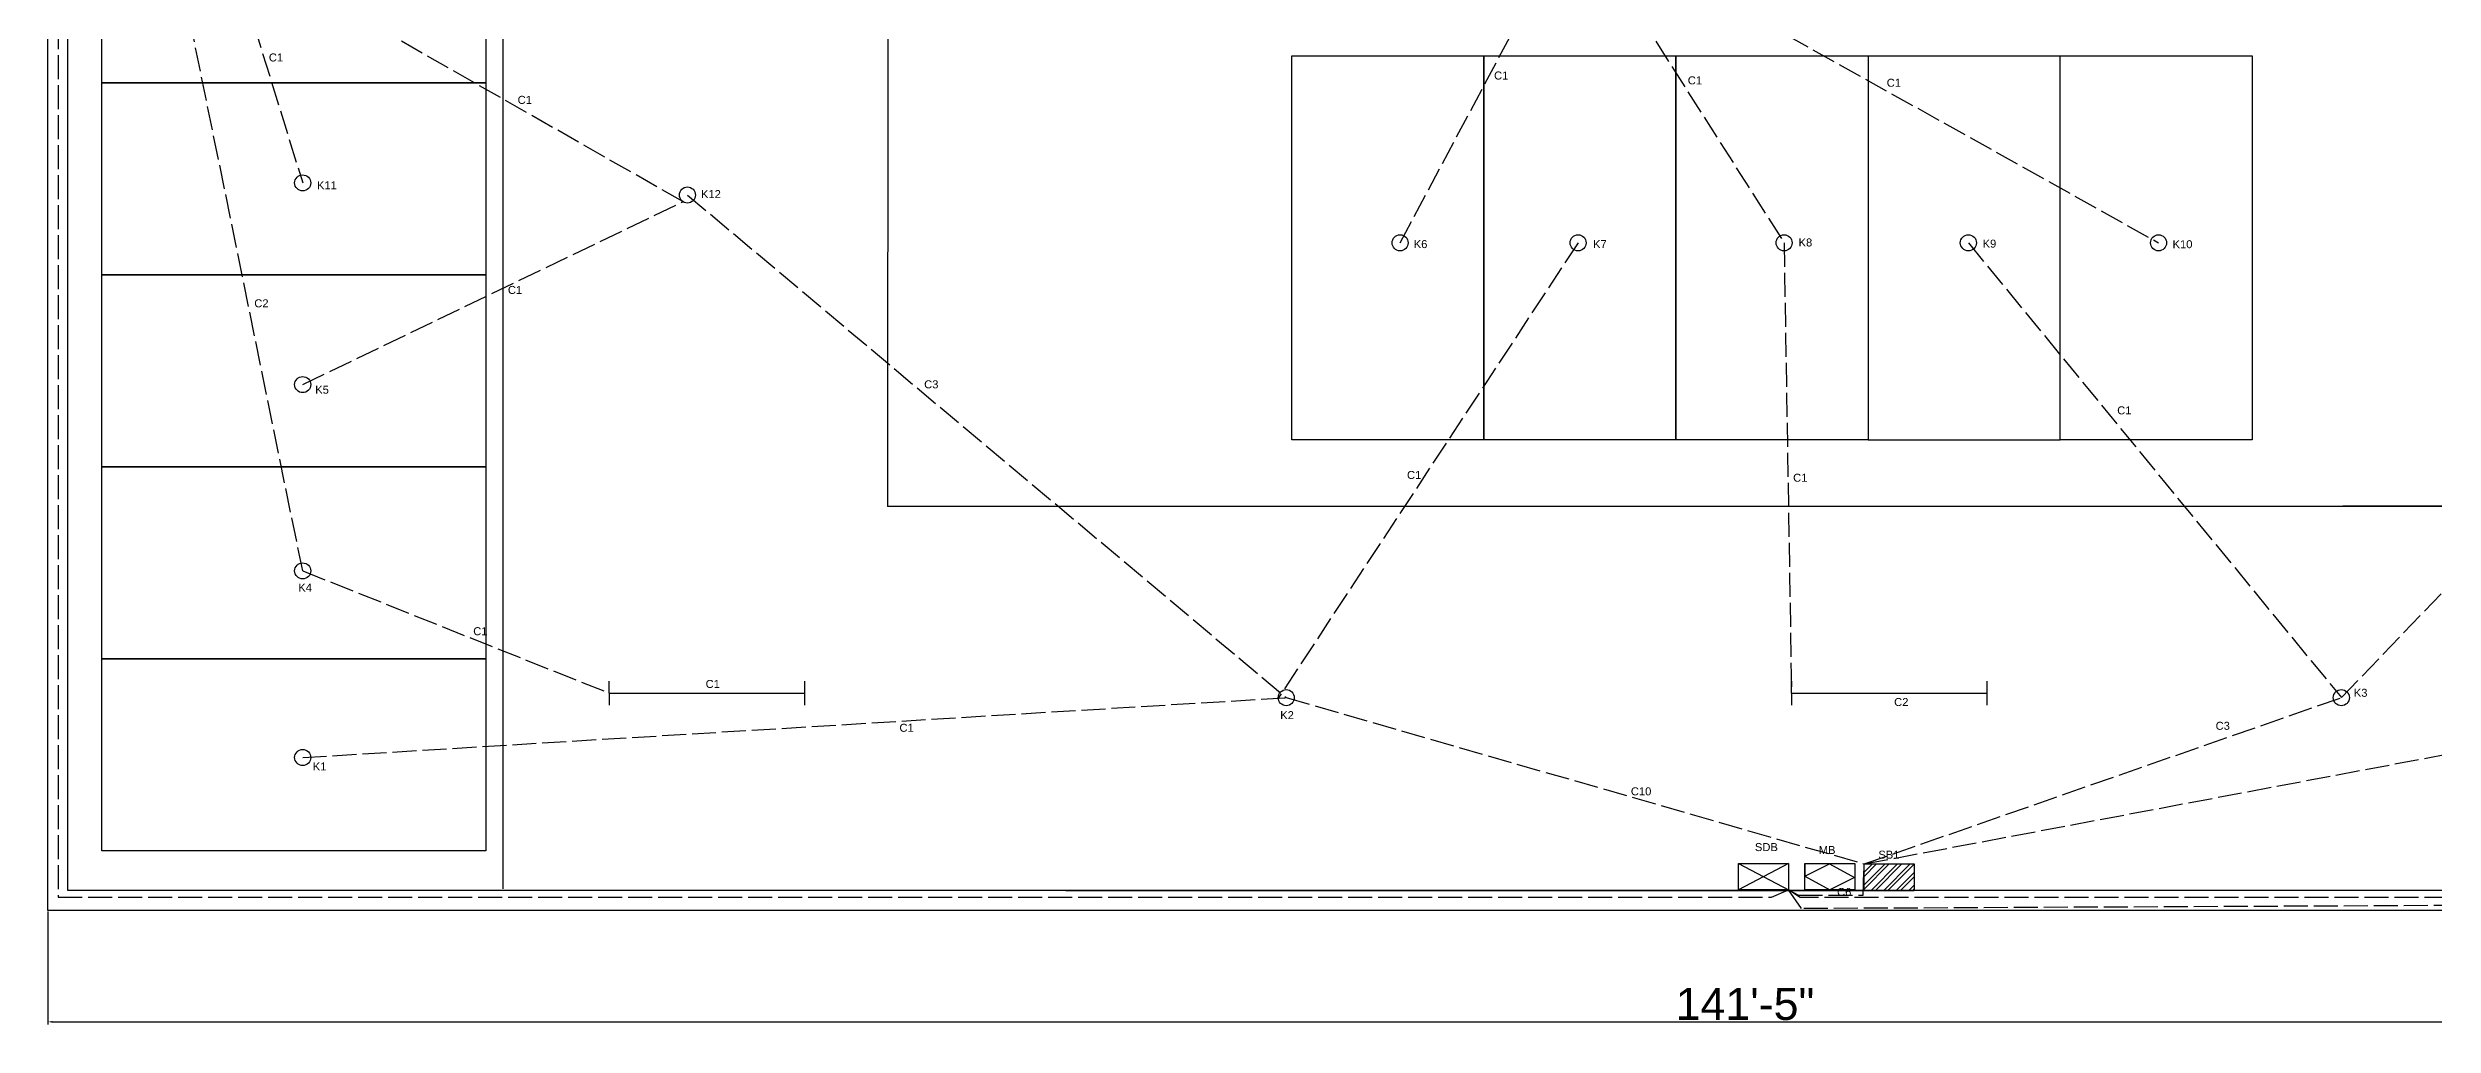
# Model space of a CAD drawing. Header units: millimetres. Extents: x 2390 to 13706, y 773 to 3840.
# Drawn here: x 11917 to 13110, y 2396 to 2885 of the extents above; entities that cross this region are included whole.
import ezdxf

# ---------------------------------------------------------------- set-up
doc = ezdxf.new("R2010")
doc.units = ezdxf.units.MM
doc.linetypes.add('ACAD_ISO02W100', pattern=[15, 12, -3])
for name, color, linetype in [('conduit', 7, 'ACAD_ISO02W100'), ('emconduit', 1, 'ACAD_ISO02W100'), ('fittinglabels', 7, 'Continuous'), ('fittings', 7, 'Continuous')]:
    doc.layers.add(name, color=color, linetype=linetype)
doc.styles.get("Standard").update_dxf_attribs({"font": 'arial.ttf'})
doc.dimstyles.new('dim', dxfattribs={"dimtxt": 16, "dimasz": 2.5, "dimexe": 1.25, "dimexo": 0.625, "dimtad": 1, "dimlunit": 4, "dimtxsty": 'Standard', "dimcen": 2.5, "dimadec": 0, "dimazin": 0, "dimtfac": 1, "dimtmove": 0, "dimatfit": 3, "dimfxl": 1, "dimarcsym": 0})

# ---------------------------------------------------------------- blocks, each defined once
blk = doc.blocks.new('*D5')
at = {"color": 0, "lineweight": -2, "transparency": 16777216}
for p, q in [((11917.1, 2453.1), (11917.1, 2396.7)), ((13614.2, 2453.1), (13614.2, 2396.7)), ((11919.6, 2398), (13611.7, 2398))]:
    blk.add_line(p, q, dxfattribs=at)
at = {"color": 0, "transparency": 16777216}
for points in [[(11919.6, 2398.4), (11919.6, 2397.5), (11917.1, 2398)], [(13611.7, 2398.4), (13611.7, 2397.5), (13614.2, 2398)]]:
    blk.add_solid(points, dxfattribs=at)
at = {"color": 0, "transparency": 16777216, "insert": (12765.6, 2406.8), "char_height": 16, "attachment_point": 5}
blk.add_mtext('141\'-5"', dxfattribs=at)

msp = doc.modelspace()

# ---------------------------------------------------------------- hatches: boundary and pattern name
at = {"layer": 'fittings'}
h = msp.add_hatch(dxfattribs=at)
h.set_pattern_fill('ANSI32', color=256, scale=0.468168, angle=-179.713675)
h.set_pattern_definition([(225.28632, (14227.525, 2999.752), (3.168918, -3.137403), []), (225.28632, (14225.423, 2999.7415), (3.168918, -3.137403), [])])
h.paths.add_polyline_path([(12850.193, 2463.805), (12850.127, 2477.033), (12825.177, 2476.909), (12825.243, 2463.681)])

# ---------------------------------------------------------------- linework, layer by layer
for p, q in [((12144.711, 2464.465), (12144.711, 3623.672)), ((12337.104, 2655.681), (12337.555, 3431.672)), ((12827.092, 2880.915), (12923.092, 2880.915)), ((12827.092, 2688.915), (12923.092, 2688.915)), ((13220.189, 2655.681), (12336.878, 2655.681)), ((13220.189, 2655.766), (13064.429, 2655.766)), ((12346.711, 2463.672), (12346.711, 2463.681))]:
    msp.add_line(p, q)
for points in [[(11917.096, 3839.549), (13614.189, 3839.549), (13614.189, 2453.681), (11917.096, 2453.681)], [(11927.096, 3829.549), (13604.189, 3829.549), (13604.189, 2463.681), (11927.096, 2463.681)], [(12136.108, 2867.452), (11944.108, 2867.452), (11944.108, 2963.452), (12136.108, 2963.452)], [(12539.092, 2688.915), (12539.092, 2880.915), (12635.092, 2880.915), (12635.092, 2688.915)], [(12635.092, 2688.915), (12635.092, 2880.915), (12731.092, 2880.915), (12731.092, 2688.915)], [(12731.092, 2688.915), (12731.092, 2880.915), (12827.092, 2880.915), (12827.092, 2688.915)], [(12923.092, 2688.915), (12923.092, 2880.915), (13019.092, 2880.915), (13019.092, 2688.915)], [(12136.108, 2771.452), (11944.108, 2771.452), (11944.108, 2867.452), (12136.108, 2867.452)], [(12136.108, 2675.452), (11944.108, 2675.452), (11944.108, 2771.452), (12136.108, 2771.452)], [(12136.108, 2579.452), (11944.108, 2579.452), (11944.108, 2675.452), (12136.108, 2675.452)], [(12136.108, 2483.452), (11944.108, 2483.452), (11944.108, 2579.452), (12136.108, 2579.452)]]:
    msp.add_lwpolyline(points, close=True)
at = {"linetype": 'Continuous'}
msp.add_lwpolyline([(12426.077, 2463.681), (12426.077, 2463.672), (12346.711, 2463.672), (12346.711, 2463.681)], dxfattribs=at)
for points in [[(12426.077, 2463.681), (12850.132, 2463.681)], [(12970.189, 2453.681), (12470.189, 2453.681)]]:
    msp.add_lwpolyline(points)
at = {"layer": 'conduit'}
for p, q in [((11922.257, 3796.243), (11922.257, 2460.264)), ((12234.647, 2808.078), (12044.562, 2916.43)), ((12044.562, 2716.587), (12234.647, 2808.078)), ((12236.912, 2811.391), (12536.255, 2560.067)), ((13063.708, 2560.067), (13304.743, 2811.391)), ((12682.153, 2787.484), (12532.25, 2559.823)), ((12877.243, 2787.484), (13063.708, 2560.067)), ((12044.562, 2530.141), (12536.255, 2560.067)), ((12536.255, 2560.067), (12825.177, 2476.909)), ((12825.177, 2476.909), (13063.708, 2560.067)), ((12825.177, 2476.909), (13263.884, 2559.618)), ((12824.58, 2461.379), (12825.177, 2476.909)), ((12825.177, 2476.909), (12850.127, 2477.033)), ((11922.257, 2460.264), (12778.784, 2460.264)), ((12778.784, 2460.264), (12787.262, 2463.909)), ((12787.262, 2463.929), (12792.341, 2461.241)), ((12793.846, 2454.609), (12787.262, 2463.929)), ((12793.157, 2460.181), (12787.262, 2463.909)), ((12792.341, 2461.241), (12824.58, 2461.379)), ((13402.271, 2460.181), (12793.157, 2460.181)), ((13406.935, 2457.488), (12793.846, 2454.609))]:
    msp.add_line(p, q, dxfattribs=at)
at = {"layer": 'emconduit'}
for p, q in [((12044.562, 2623.461), (11927.096, 3197.502)), ((11927.096, 3197.502), (12044.562, 2817.428)), ((12593.168, 2787.484), (12680.708, 2951.588)), ((12680.708, 2951.588), (12785.144, 2787.484)), ((12681.714, 2949.853), (12972.321, 2787.484)), ((12785.144, 2787.484), (12788.829, 2562.35)), ((12044.562, 2623.461), (12197.724, 2562.35))]:
    msp.add_line(p, q, dxfattribs=at)
at = {"layer": 'fittings'}
for p, q in [((12197.724, 2562.35), (12197.724, 2568.308)), ((12295.402, 2568.367), (12295.402, 2562.35)), ((12295.402, 2568.367), (12295.402, 2556.274)), ((12788.829, 2562.35), (12788.829, 2568.308)), ((12886.508, 2568.367), (12886.508, 2562.35)), ((12886.508, 2568.367), (12886.508, 2556.274)), ((12197.724, 2562.35), (12295.402, 2562.35)), ((12197.724, 2562.35), (12197.724, 2556.274)), ((12788.829, 2562.35), (12886.508, 2562.35)), ((12788.829, 2562.35), (12788.829, 2556.274)), ((12762.312, 2477.137), (12787.262, 2463.929)), ((12787.262, 2477.137), (12762.312, 2463.929)), ((12795.482, 2477.168), (12795.482, 2470.831)), ((12795.482, 2470.831), (12807.766, 2477.006)), ((12795.482, 2470.831), (12808.016, 2463.939)), ((12807.766, 2477.006), (12820.3, 2470.114)), ((12820.3, 2470.114), (12808.016, 2463.939)), ((12795.482, 2463.939), (12808.016, 2463.939))]:
    msp.add_line(p, q, dxfattribs=at)
for points in [[(12762.312, 2477.137), (12787.262, 2477.137), (12787.262, 2463.909), (12762.312, 2463.909)], [(12795.482, 2477.168), (12820.432, 2477.168), (12820.432, 2463.939), (12795.482, 2463.939)], [(12850.193, 2463.805), (12825.243, 2463.681), (12825.177, 2476.909), (12850.127, 2477.033)]]:
    msp.add_lwpolyline(points, close=True, dxfattribs=at)
for centre in [(12044.562, 2817.428), (12236.912, 2811.391), (12593.168, 2787.484), (12682.153, 2787.484), (12785.144, 2787.484), (12877.243, 2787.484), (12972.321, 2787.484), (12044.562, 2716.587), (12044.562, 2623.461), (12536.255, 2560.067), (13063.708, 2560.067), (12044.562, 2530.141)]:
    msp.add_circle(centre, 4.013, dxfattribs=at)

# ---------------------------------------------------------------- texts
at = {"layer": 'fittinglabels', "char_height": 4, "attachment_point": 1}
for s, width, gutter_width, insert in [('C1', 18.95997, 22.662, (12027.647, 2882.158)), ('C1', 18.95997, 22.662, (12640.142, 2873.131)), ('C1', 18.95997, 22.662, (12736.99, 2870.701)), ('C1', 18.95997, 22.662, (12836.439, 2869.523)), ('C1', 18.95997, 22.662, (12152.018, 2860.95)), ('K11', 18.95997, 22.662, (12051.679, 2818.255)), ('K12', 18.95997, 22.662, (12243.671, 2813.849)), ('K6', 18.95997, 22.662, (12599.981, 2788.844)), ('K7', 18.95997, 22.662, (12689.622, 2788.844)), ('K8', 18.95997, 22.662, (12792.369, 2789.652)), ('K9', 18.95997, 22.662, (12884.365, 2789.065)), ('K10', 18.95997, 22.662, (12979.336, 2788.781)), ('C2', 18.95997, 22.662, (12020.358, 2759.238)), ('C1', 18.95997, 22.662, (12147.142, 2765.918)), ('K5', 18.95997, 22.662, (12050.833, 2716.041)), ('C3', 18.95997, 22.662, (12355.237, 2718.733)), ('C1', 18.95997, 22.662, (12951.663, 2705.71)), ('C1', 18.95997, 22.662, (12596.623, 2673.409)), ('C1', 18.95997, 22.662, (12789.638, 2672.031)), ('K4', 18.95997, 22.662, (12042.346, 2617.1)), ('C1', 18.95997, 22.662, (12129.819, 2595.291)), ('C1', 12.51709, 12.5, (12245.994, 2568.917)), ('K3', 18.95997, 22.662, (13069.928, 2564.513)), ('K2', 18.95997, 22.662, (12533.235, 2553.323)), ('C2', 12.51709, 12.5, (12840.136, 2559.882)), ('C1', 18.95997, 22.662, (12342.882, 2547.007)), ('C3', 18.95997, 22.662, (13000.855, 2548.001)), ('K1', 18.95997, 22.662, (12049.611, 2527.686)), ('C10', 18.95997, 22.662, (12708.52, 2515.227)), ('SDB', 15.08627, 12.5, (12770.541, 2487.348)), ('MB', 11.31471, 12.5, (12802.455, 2485.899)), ('SB1', 11.42588, 12.5, (12832.236, 2483.551)), ('C6', 18.95997, 22.662, (12811.618, 2464.898))]:
    msp.add_mtext_dynamic_manual_height_columns(s, width=width, gutter_width=gutter_width, heights=[0], dxfattribs=dict(at, insert=insert))

# ---------------------------------------------------------------- dimensions: what is measured, and where the dimension line sits
dim = msp.add_linear_dim(base=(13614.189, 2397.956), p1=(11917.096, 2453.681), p2=(13614.189, 2453.681), dimstyle='dim')
dim.commit()
dim.dimension.update_dxf_attribs({"geometry": '*D5', "text_midpoint": (12765.643, 2406.75)})

doc.saveas('drawing.dxf')
